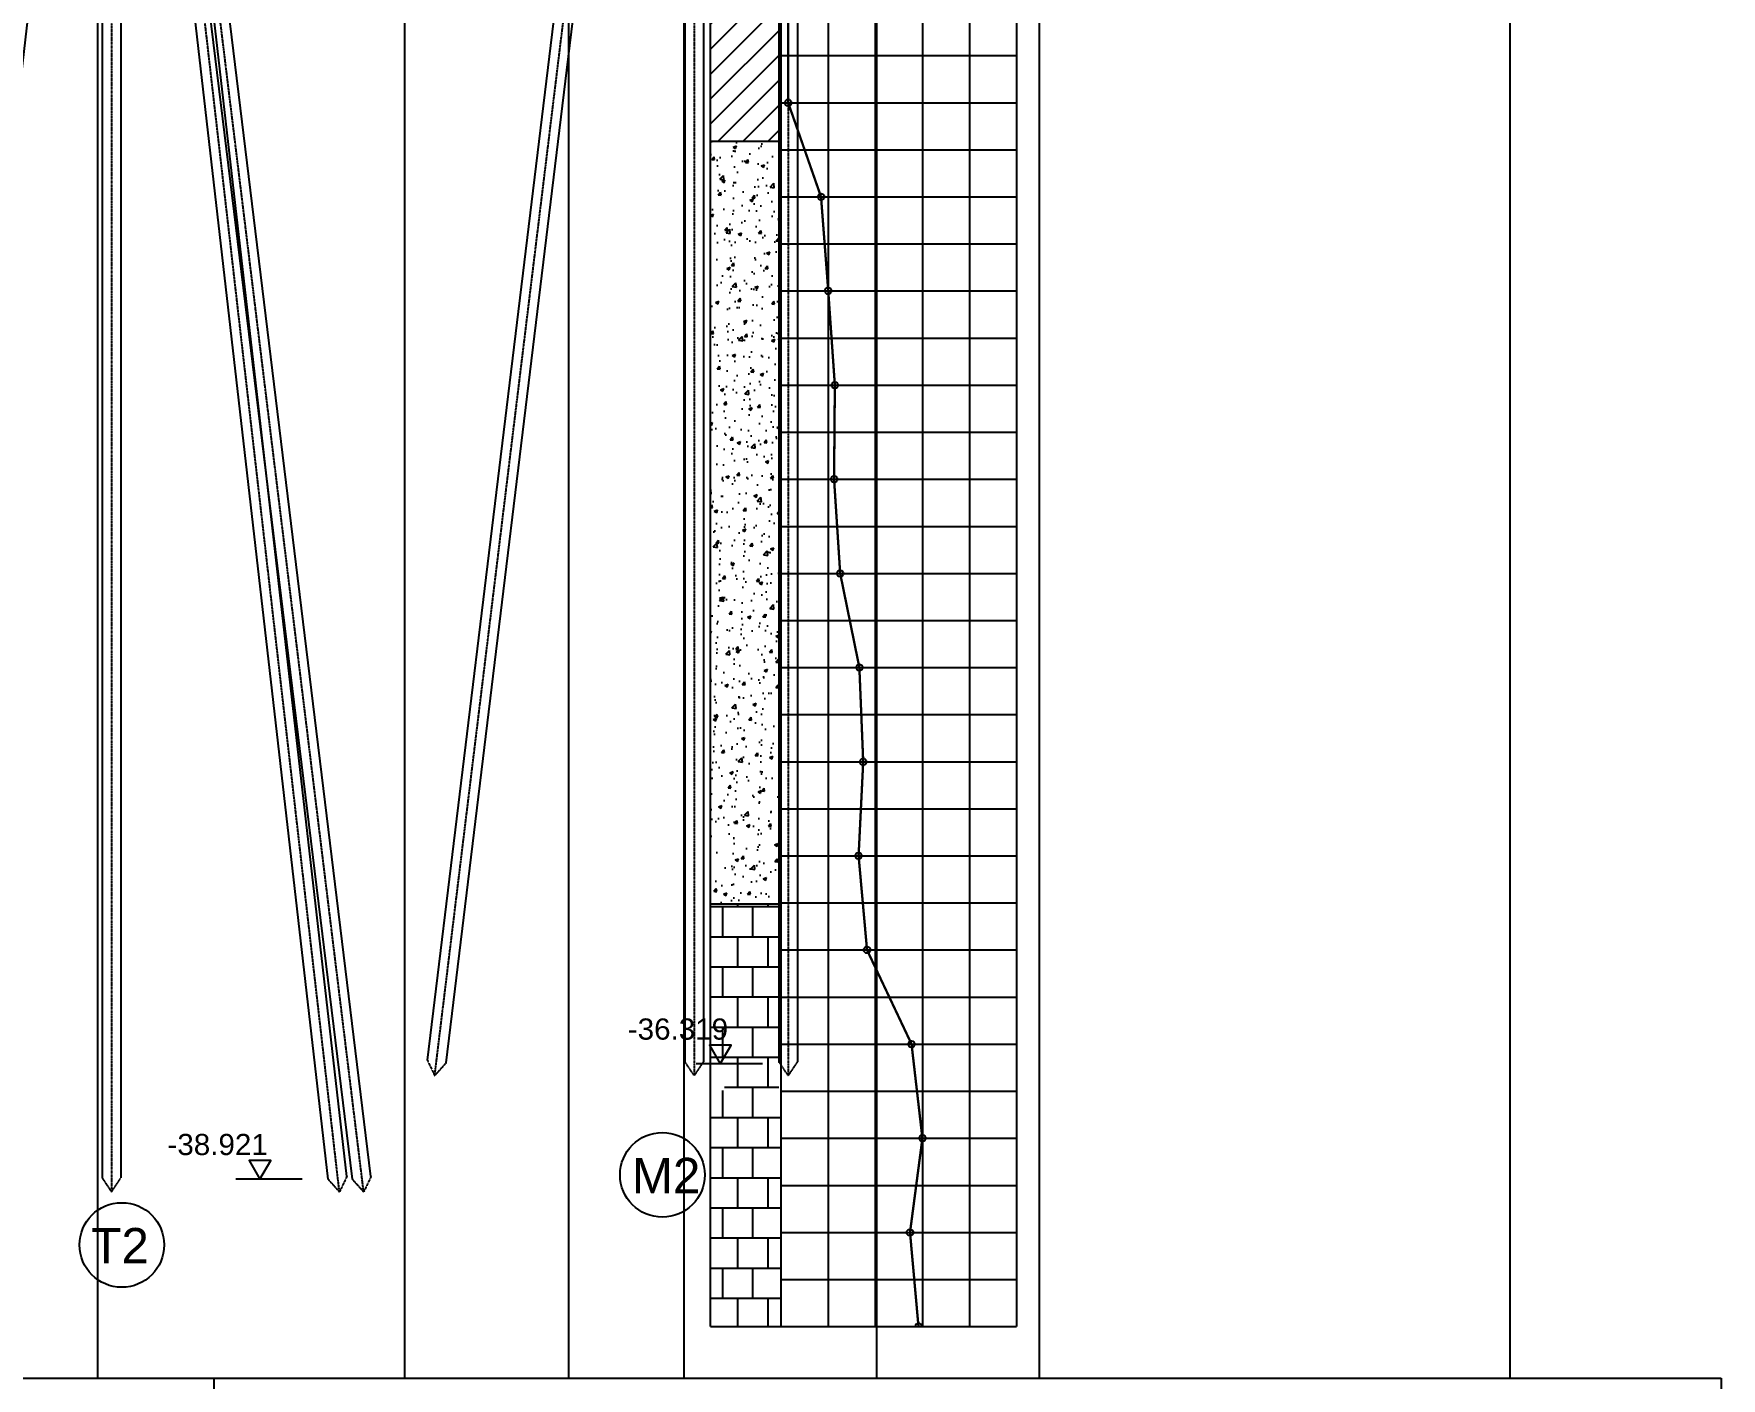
# Model space of a CAD drawing. Header units: millimetres. Extents: x 226202 to 432323, y 191488 to 280899.
# Drawn here: x 316564 to 352407, y 222281 to 250844 of the extents above; entities that cross this region are included whole.
import ezdxf

# ---------------------------------------------------------------- set-up
doc = ezdxf.new("R2010")
doc.units = ezdxf.units.MM
doc.header["$LTSCALE"] = 10
doc.header["$MEASUREMENT"] = 0
doc.linetypes.add('CENTER', pattern=[2, 1.25, -0.25, 0.25, -0.25])
doc.linetypes.add('HIDDEN', pattern=[0.375, 0.25, -0.125])
for name, color, linetype in [('Bridge', 3, 'Continuous'), ('CENTER', 8, 'CENTER'), ('ENTTDTUNHIEN', 3, 'Continuous'), ('Lien', 3, 'Continuous'), ('LINEDONGTD', 8, 'Continuous'), ('SPT', 7, 'Continuous'), ('TEXT', 3, 'Continuous'), ('Truc', 8, 'CENTER'), ('Tunon', 7, 'Continuous')]:
    doc.layers.add(name, color=color, linetype=linetype)
doc.styles.add('ARIAL', font='VNARIAL.TTF')
doc.styles.add('ARIALH', font='VHARIAL.TTF')

# ---------------------------------------------------------------- blocks, each defined once
blk = doc.blocks.new('tracdoc')
at = {"layer": 'ENTTDTUNHIEN', "color": 3}
for p, q in [((22654, 52723), (120033, 52723)), ((120033, 52723), (120033, 44748))]:
    blk.add_line(p, q, dxfattribs=at)
at = {"layer": 'LINEDONGTD'}
for p, q in [((97999, 97679), (97999, 52723)), ((102088, 97679), (102088, 52723)), ((95546, 96516), (95546, 52723)), ((115546, 96271), (115546, 52723)), ((105546, 95952), (105546, 52723)), ((92066, 95502), (92066, 52723)), ((85546, 94202), (85546, 52723))]:
    blk.add_line(p, q, dxfattribs=at)
at = {"layer": 'TEXT', "color": 8}
blk.add_line((88015, 52723), (88015, 50315), dxfattribs=at)
blk = doc.blocks.new('trut')
at = {"color": 8}
for p, q in [((364729, 268431), (364479, 268311)), ((365929, 267978), (366179, 267858)), ((365329, 267091), (364479, 267091)), ((365329, 267091), (366179, 267091)), ((365329, 266959), (364479, 266959)), ((365329, 266844), (364479, 266844)), ((365329, 266738), (364479, 266738)), ((365329, 266959), (366179, 266959)), ((365329, 266844), (366179, 266844)), ((365329, 266738), (366179, 266738)), ((365329, 266652), (364479, 266652)), ((365329, 266592), (364479, 266592)), ((364793, 266558), (364793, 262958)), ((364886, 266558), (364886, 262958)), ((365045, 266558), (365045, 262958)), ((365329, 266652), (366179, 266652)), ((365329, 266592), (366179, 266592)), ((365614, 266558), (365614, 262958)), ((365773, 266558), (365773, 262958)), ((365866, 266558), (365866, 262958)), ((363850, 262958), (363850, 261458)), ((363943, 262958), (363943, 261458)), ((364102, 262958), (364102, 261458)), ((364293, 262958), (364293, 261458)), ((364577, 262958), (364577, 261458)), ((364896, 262958), (364896, 261458)), ((365763, 262958), (365763, 261458)), ((366082, 262958), (366082, 261458)), ((366365, 262958), (366365, 261458)), ((366557, 262958), (366557, 261458)), ((366716, 262958), (366716, 261458)), ((366809, 262958), (366809, 261458))]:
    blk.add_line(p, q, dxfattribs=at)
at = {"color": 3}
for p, q in [((365329, 268311), (364479, 268311)), ((364479, 268311), (364479, 266558)), ((365329, 267858), (366179, 267858)), ((366179, 266558), (366179, 267858)), ((365329, 267258), (364479, 267258)), ((365329, 267258), (366179, 267258)), ((365329, 266558), (364479, 266558)), ((364729, 266558), (364729, 262958)), ((365329, 266558), (366179, 266558)), ((365929, 266558), (365929, 262958)), ((363779, 262958), (366879, 262958)), ((363779, 261458), (363779, 262958)), ((366879, 262958), (366879, 261458)), ((366879, 261458), (363779, 261458))]:
    blk.add_line(p, q, dxfattribs=at)
at = {"color": 7}
for p, q in [((364729, 268461), (364729, 268311)), ((365329, 268461), (364729, 268461)), ((365329, 268129), (365929, 268129)), ((365929, 268129), (365929, 267858))]:
    blk.add_line(p, q, dxfattribs=at)
at = {"color": 2}
for p, q in [((359817, 226564), (364077, 261458)), ((360213, 226507), (364481, 261458)), ((360331, 226564), (364327, 261458)), ((360727, 226507), (364731, 261458)), ((365129, 261458), (365129, 226539)), ((365529, 261458), (365529, 226539)), ((369931, 226507), (365927, 261458)), ((370446, 226507), (366177, 261458)), ((370327, 226564), (366331, 261458)), ((370842, 226564), (366581, 261458))]:
    blk.add_line(p, q, dxfattribs=at)
at = {"color": 8, "linetype": 'HIDDEN', "ltscale": 5}
for p, q in [((364481, 261458), (364077, 261458)), ((364731, 261458), (364327, 261458)), ((365129, 261458), (365529, 261458)), ((365927, 261458), (366331, 261458)), ((366177, 261458), (366581, 261458))]:
    blk.add_line(p, q, dxfattribs=at)
at = {"color": 2, "linetype": 'HIDDEN'}
for p, q in [((359817, 226564), (359972, 226239)), ((360331, 226564), (360487, 226239)), ((365329, 226239), (365129, 226539)), ((365529, 226539), (365329, 226239)), ((370327, 226564), (370172, 226239)), ((370842, 226564), (370687, 226239)), ((360213, 226507), (359972, 226239)), ((360727, 226507), (360487, 226239)), ((369931, 226507), (370172, 226239)), ((370446, 226507), (370687, 226239))]:
    blk.add_line(p, q, dxfattribs=at)
at = {"layer": 'CENTER'}
blk.add_line((365329, 272065), (365329, 261144), dxfattribs=at)
at = {"layer": 'Truc', "color": 1, "linetype": 'CENTER', "ltscale": 0.2}
for p, q in [((359972, 226239), (364308, 261658)), ((360487, 226239), (364558, 261658)), ((365329, 261658), (365329, 226239)), ((370172, 226239), (366101, 261658)), ((370687, 226239), (366351, 261658))]:
    blk.add_line(p, q, dxfattribs=at)
blk = doc.blocks.new('mo1')
at = {"color": 2}
for p, q in [((273483, 265660), (273483, 230611)), ((273883, 265660), (273883, 230611)), ((275479, 265660), (275479, 230611)), ((275879, 265660), (275879, 230611)), ((280950, 230579), (276681, 265660)), ((281346, 230636), (277085, 265660))]:
    blk.add_line(p, q, dxfattribs=at)
at = {"color": 8, "linetype": 'HIDDEN', "ltscale": 5}
for p, q in [((273883, 265660), (273483, 265660)), ((275481, 265660), (275885, 265660)), ((276681, 265660), (277085, 265660))]:
    blk.add_line(p, q, dxfattribs=at)
at = {"color": 2, "linetype": 'HIDDEN'}
for p, q in [((273483, 230611), (273683, 230311)), ((273683, 230311), (273883, 230611)), ((275479, 230611), (275679, 230311)), ((275679, 230311), (275879, 230611)), ((280950, 230579), (281190, 230311)), ((281346, 230636), (281190, 230311))]:
    blk.add_line(p, q, dxfattribs=at)
at = {"layer": 'Lien'}
for p, q in [((275483, 271320), (270213, 271215)), ((270213, 269905), (270213, 271215)), ((275483, 271010), (270213, 270905)), ((275483, 269660), (275483, 271320)), ((275483, 270902), (275183, 270896)), ((275183, 269797), (275183, 270896)), ((275483, 270804), (275183, 270798)), ((273183, 267660), (270213, 269905)), ((275183, 269797), (274883, 269797)), ((274883, 269797), (274883, 269497)), ((276083, 269810), (275483, 269810)), ((276383, 269660), (275483, 269660)), ((276083, 269660), (276083, 269810)), ((276383, 267160), (276383, 269660)), ((274883, 269497), (275183, 269197)), ((275183, 267160), (275183, 269197)), ((273183, 267160), (273183, 267660)), ((273183, 267160), (275183, 267160)), ((273183, 265660), (273183, 267160)), ((277383, 267160), (276383, 267160)), ((277383, 265660), (277383, 267160)), ((277383, 265660), (273183, 265660))]:
    blk.add_line(p, q, dxfattribs=at)
at = {"layer": 'Truc', "color": 1, "linetype": 'CENTER', "ltscale": 0.2}
for p, q in [((273683, 265860), (273683, 230311)), ((275679, 265860), (275679, 230311)), ((281190, 230311), (276855, 265860))]:
    blk.add_line(p, q, dxfattribs=at)
blk = doc.blocks.new('e')
at = {"layer": 'TEXT', "color": 9}
blk.add_lwpolyline([(0, 0), (383, 664), (-383, 664)], close=True, dxfattribs=at)

msp = doc.modelspace()

# ---------------------------------------------------------------- hatches: boundary and pattern name
at = {"layer": 'Tunon'}
h = msp.add_hatch(dxfattribs=at)
h.set_pattern_fill('ANSI31', color=8, scale=3000, style=0)
h.set_pattern_definition([(45, (4553.9, -71093.16), (-265.16504, 265.16504), [])])
h.paths.add_polyline_path([(330939.5, 248560.8), (332439.5, 248560.8), (332439.5, 259358.3, -0.1536772), (332439.5, 259400.4), (332439.5, 263860.8), (330939.5, 263860.8)])
h = msp.add_hatch(dxfattribs=at)
h.set_pattern_fill('AR-CONC', color=8, scale=100, style=0)
h.set_pattern_definition([(50, (4553.9, -71093.16), (717.2602, -62.7521), [75, -825]), (355, (4553.9, -71093.16), (-138.7513, 752.1921), [60, -660]), (100.4514, (4613.7, -71098.4), (578.5094, 689.4395), [63.7402, -701.1421]), (46.1842, (4553.9, -70893.2), (1067.241, -165.519), [112.5, -1237.5]), (96.6356, (4642.8, -70907), (934.6627, 974.1179), [95.6103, -1051.713]), (351.1842, (4553.9, -70893.2), (934.662, 974.1186), [90, -990]), (21, (4653.9, -70943.16), (596.90705, -402.6189), [75, -825]), (326, (4653.9, -70943.16), (243.3153, 725.15), [60, -660]), (71.4514, (4703.64, -70976.7), (840.2226, 322.5305), [63.7402, -701.1421]), (37.5, (4553.9, -71093.16), (12.15986, 332.89385), [0, -652, 0, -670, 0, -662.5]), (7.5, (4553.9, -71093.16), (263.06954, 394.4117), [0, -382, 0, -637, 0, -252.5]), (327.5, (4330.9, -71093.16), (533.82244, -22.55487), [0, -250, 0, -780, 0, -1035]), (317.5, (4230.9, -71093.16), (583.18617, 100.105), [0, -325, 0, -518, 0, -735])])
h.paths.add_polyline_path([(332439.5, 248560.8), (330939.5, 248560.8), (330939.5, 232360.8), (332439.5, 232360.8)])
h = msp.add_hatch(dxfattribs=at)
h.set_pattern_fill('AR-B88', color=8, scale=80, style=0)
h.set_pattern_definition([(0, (0, -658.6), (0, 640), []), (90, (0, -658.6), (-320, 640), [640, -640])])
h.paths.add_polyline_path([(330939.5, 228301.4), (330939.5, 223379.4), (332439.5, 223379.4), (332439.5, 228273.6), (332387.3, 228351.9), (332387.3, 232360.8), (330939.5, 232360.8), (330939.5, 228699.5), (331375.7, 228699.5), (331145.8, 228301.4)])
h.paths.add_polyline_path([(329066.6, 228693.1), (331428.6, 228693.1), (331428.6, 229382.8), (329066.6, 229382.8)], flags=9)

# ---------------------------------------------------------------- linework, layer by layer
at = {"layer": 'Bridge', "color": 7}
for p, q in [((332041.6, 228960), (330636.3, 228960)), ((322264, 226507.3), (320858.7, 226507.3))]:
    msp.add_line(p, q, dxfattribs=at)
at = {"layer": 'SPT', "color": 8, "linetype": 'Continuous'}
for p, q in [((330939.5, 223379.4), (330939.5, 263860.8)), ((332439.5, 223379.4), (332439.5, 263860.8)), ((332439.5, 250379.4), (337439.5, 250379.4)), ((332439.5, 249379.4), (337439.5, 249379.4)), ((330939.5, 248560.8), (332439.5, 248560.8)), ((332439.5, 248379.4), (337439.5, 248379.4)), ((332439.5, 247379.4), (337439.5, 247379.4)), ((332439.5, 246379.4), (337439.5, 246379.4)), ((332439.5, 245379.4), (337439.5, 245379.4)), ((332439.5, 244379.4), (337439.5, 244379.4)), ((332439.5, 243379.4), (337439.5, 243379.4)), ((332439.5, 242379.4), (337439.5, 242379.4)), ((332439.5, 241379.4), (337439.5, 241379.4)), ((332439.5, 240379.4), (337439.5, 240379.4)), ((332439.5, 239379.4), (337439.5, 239379.4)), ((332439.5, 238379.4), (337439.5, 238379.4)), ((332439.5, 237379.4), (337439.5, 237379.4)), ((332439.5, 236379.4), (337439.5, 236379.4)), ((332439.5, 235379.4), (337439.5, 235379.4)), ((332439.5, 234379.4), (337439.5, 234379.4)), ((332439.5, 233379.4), (337439.5, 233379.4)), ((330939.5, 232360.8), (332439.5, 232360.8)), ((332439.5, 232379.4), (337439.5, 232379.4)), ((332439.5, 231379.4), (337439.5, 231379.4)), ((332439.5, 230379.4), (337439.5, 230379.4)), ((332439.5, 229379.4), (337439.5, 229379.4)), ((332439.5, 228379.4), (337439.5, 228379.4)), ((332439.5, 227379.4), (337439.5, 227379.4)), ((332439.5, 226379.4), (337439.5, 226379.4)), ((332439.5, 225379.4), (337439.5, 225379.4)), ((332439.5, 224379.4), (337439.5, 224379.4)), ((330939.5, 223379.4), (337439.5, 223379.4))]:
    msp.add_line(p, q, dxfattribs=at)
for points in [[(333439.5, 263860.8), (333439.5, 223379.4)], [(334439.5, 263860.8), (334439.5, 223379.4)], [(335439.5, 263860.8), (335439.5, 223379.4)], [(336439.5, 263860.8), (336439.5, 223379.4)], [(337439.5, 263860.8), (337439.5, 223379.4)]]:
    msp.add_lwpolyline(points, dxfattribs=at)
at = {"layer": 'SPT'}
for centre in [(332588.3, 249379.4), (333286.3, 247379.4), (333439.5, 245379.4), (333579.5, 243379.4), (333563.2, 241379.4), (333693, 239379.4), (334100.5, 237379.4), (334182, 235379.4), (334084, 233379.4), (334263.2, 231379.4), (335208.8, 229379.4), (335439.5, 227379.4), (335176.3, 225379.4)]:
    msp.add_circle(centre, 70, dxfattribs=at)
msp.add_arc((335356.1, 223379.4), 70, 0, 180, dxfattribs=at)
at = {"layer": 'TEXT', "color": 1}
for centre in [(329916.4, 226601.8), (318434.5, 225112.2)]:
    msp.add_circle(centre, 899, dxfattribs=at)
at = {"layer": 'Tunon', "color": 1, "const_width": 50}
msp.add_lwpolyline([(332588.3, 263379.4), (332588.3, 261379.4), (332506.3, 259379.4), (332588.3, 257379.4), (332588.3, 255379.4), (332588.3, 253379.4), (332588.3, 251379.4), (332588.3, 249379.4), (333286.3, 247379.4), (333439.5, 245379.4), (333579.5, 243379.4), (333563.2, 241379.4), (333693, 239379.4), (334100.5, 237379.4), (334182, 235379.4), (334084, 233379.4), (334263.2, 231379.4), (335208.8, 229379.4), (335439.5, 227379.4), (335176.3, 225379.4), (335356.1, 223379.4)], dxfattribs=at)

# ---------------------------------------------------------------- block references
at = {"xscale": -1, "rotation": 359.9999999999991}
msp.add_blockref('trut', (683544.1, 0), dxfattribs=at)
at = {"xscale": -1}
msp.add_blockref('mo1', (606270.5, -1600.2), dxfattribs=at)
msp.add_blockref('tracdoc', (232373.7, 169557.7))
at = {"layer": 'Bridge', "xscale": 0.6, "yscale": 0.6, "zscale": 0.6}
for p in [(331145.8, 228960), (321368.2, 226507.3)]:
    msp.add_blockref('e', p, dxfattribs=at)

# ---------------------------------------------------------------- texts
at = {"layer": 'TEXT', "style": 'ARIAL'}
for s, p in [('-36.319', (329181.6, 229474.6)), ('-38.921', (319404, 227022))]:
    msp.add_text(s, height=450, dxfattribs=at).set_placement(p)
at = {"layer": 'TEXT', "color": 3, "style": 'ARIALH'}
for s, p in [('M2', (329268, 226212.7)), ('T2', (317786.1, 224723))]:
    msp.add_text(s, height=750, dxfattribs=at).set_placement(p)

doc.saveas('drawing.dxf')
